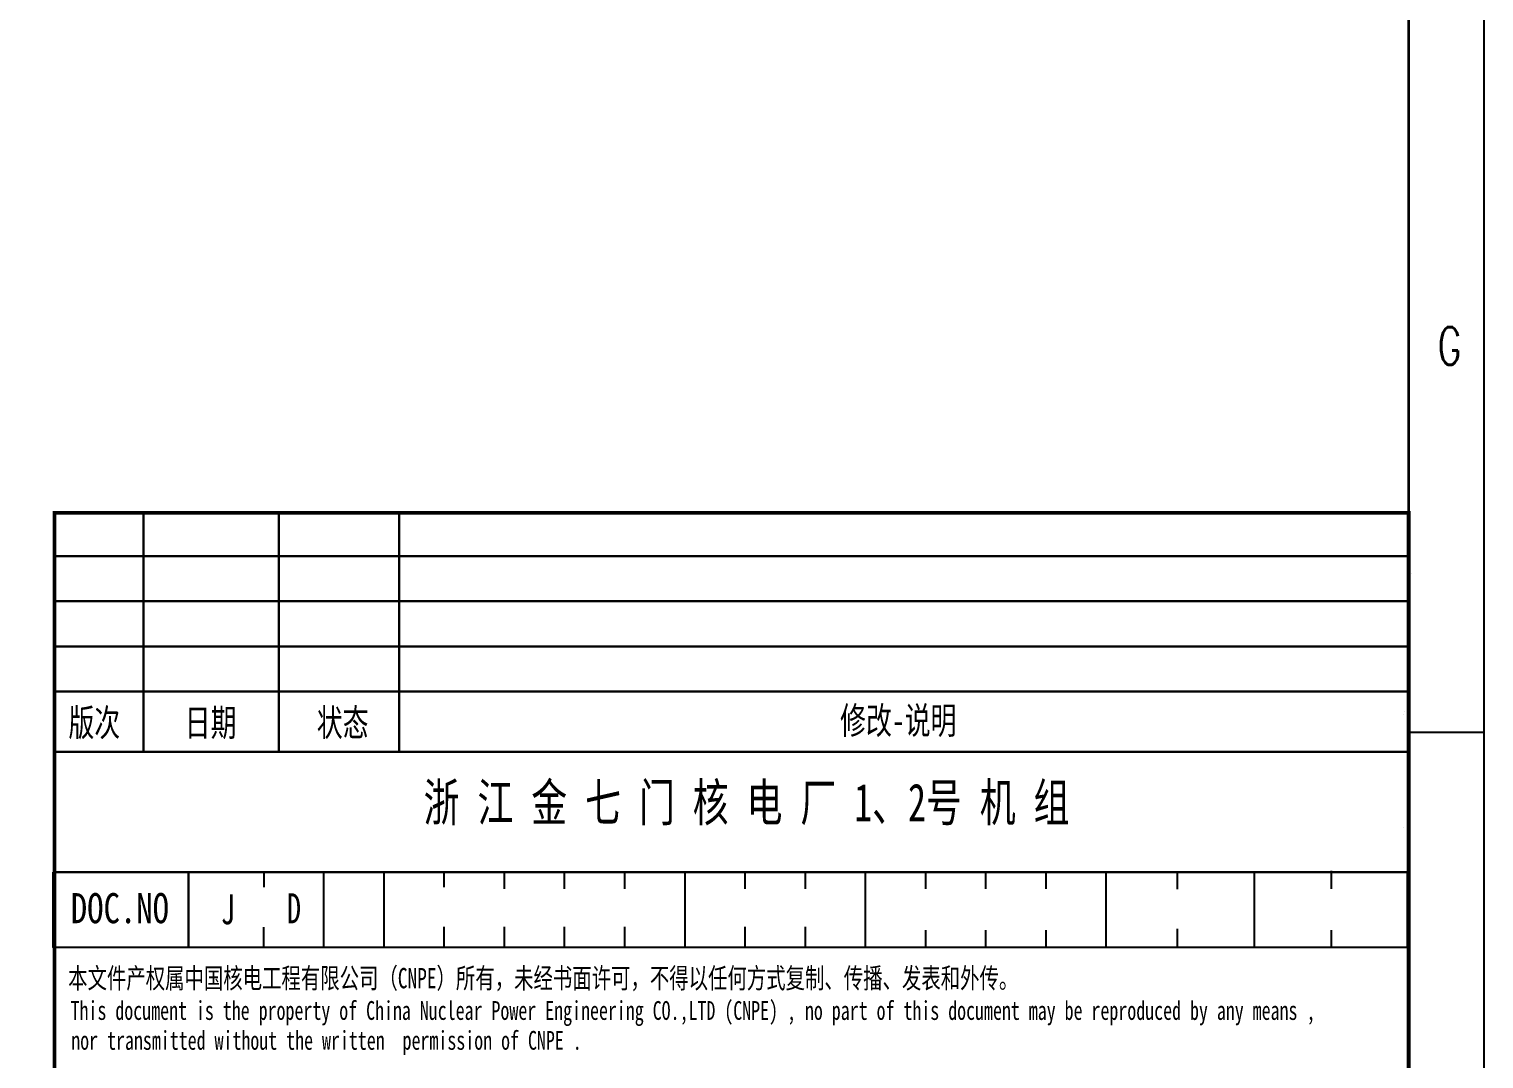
# Model space of a CAD drawing. Header units: inches. Extents: x 6 to 1195, y 7 to 848.
# Drawn here: x 1001.8 to 1195.2, y 76.5 to 213.3 of the extents above; entities that cross this region are included whole.
import ezdxf

# ---------------------------------------------------------------- set-up
doc = ezdxf.new("R2010")
doc.units = ezdxf.units.IN
doc.header["$MEASUREMENT"] = 0
for name, color, linetype in [('1', 7, 'Continuous'), ('BORDER', 7, 'Continuous'), ('内层矩形', 1, 'Continuous'), ('外层矩形', 1, 'Continuous'), ('外部编码', 1, 'Continuous'), ('日期', 1, 'Continuous'), ('版次', 1, 'Continuous'), ('状态', 1, 'Continuous')]:
    doc.layers.add(name, color=color, linetype=linetype)
doc.styles.add('HZ', font='txt_____.ttf', dxfattribs={"width": 0.7, "bigfont": 'HZTXT'})
doc.styles.add('宋体', font='', dxfattribs={"width": 0.7})
doc.styles.get('宋体').set_extended_font_data('SimSun')

# ---------------------------------------------------------------- blocks, each defined once
blk = doc.blocks.new('图签')
at = {"linetype": 'Continuous'}
blk.add_line((-162.2, 84), (-162.2, 74), dxfattribs=at)
at = {"layer": '1'}
for p, q in [((-180, 59.93), (-180, 131.76)), ((0, 60.06), (0, 131.76)), ((-0.72, 105.01), (-0.72, 105.01)), ((-0.72, 105.01), (-0.72, 105.01)), ((-0.72, 105.01), (-0.72, 105.01)), ((-0.72, 105.01), (-0.72, 105.01)), ((-0.53, 105.36), (-0.53, 105.36)), ((-0.53, 105.36), (-0.53, 105.36)), ((-0.53, 105.36), (-0.53, 105.36)), ((-0.53, 105.36), (-0.53, 105.36)), ((-144.2, 74), (-144.2, 84)), ((-136.2, 74), (-136.2, 84)), ((-128.2, 82), (-128.2, 84)), ((-120.2, 81.79), (-120.2, 84)), ((-112.2, 81.76), (-112.2, 84)), ((-104.2, 81.76), (-104.2, 84)), ((-96.2, 74), (-96.2, 84)), ((-88.2, 81.76), (-88.2, 84)), ((-80.2, 81.76), (-80.2, 84)), ((-72.2, 74), (-72.2, 84)), ((-64.2, 81.76), (-64.2, 84)), ((-56.2, 81.76), (-56.2, 84)), ((-48.2, 81.76), (-48.2, 84)), ((-40.2, 74), (-40.2, 84)), ((-30.71, 81.75), (-30.71, 84)), ((-20.51, 73.94), (-20.51, 83.94)), ((-10.26, 81.76), (-10.26, 84.17)), ((-152.2, 83), (-152.2, 83)), ((-152.2, 74), (-152.2, 76.68)), ((-128.2, 74), (-128.2, 76.72)), ((-120.2, 74), (-120.21, 76.72)), ((-112.2, 74), (-112.21, 76.72)), ((-104.2, 74), (-104.2, 76.72)), ((-88.2, 74), (-88.2, 76.72)), ((-80.2, 74), (-80.2, 76.72)), ((-64.2, 74), (-64.2, 76.27)), ((-56.2, 74), (-56.2, 76.27)), ((-48.2, 74), (-48.2, 76.27)), ((-30.71, 74.09), (-30.71, 76.44)), ((-10.26, 74), (-10.26, 76.27)), ((-0.2, 74), (-180.2, 74))]:
    blk.add_line(p, q, dxfattribs=at)
at = {"layer": '1', "color": 7}
for p, q in [((0.34, 123.67), (0.34, 123.67)), ((0.34, 123.67), (0.34, 123.67)), ((0.34, 123.67), (0.34, 123.67)), ((0.34, 123.67), (0.34, 123.67)), ((-0.69, 89.9), (-0.69, 89.9)), ((-0.69, 89.9), (-0.69, 89.9)), ((-0.69, 89.9), (-0.69, 89.9)), ((-0.69, 89.9), (-0.69, 89.9))]:
    blk.add_line(p, q, dxfattribs=at)
at = {"layer": '1', "color": 7, "const_width": 0.5}
blk.add_lwpolyline([(-180, 0), (0, 0), (0, 131.76), (-180, 131.76)], close=True, dxfattribs=at)
at = {"layer": '1', "color": 7, "const_width": 0.3}
for points in [[(-168.2, 132), (-168.2, 100)], [(-150.2, 132), (-150.2, 100)], [(-134.2, 132), (-134.2, 100)], [(-180.2, 126), (-0.2, 126)], [(-180.2, 120), (-0.2, 120)], [(-180.2, 114), (-0.2, 114)], [(-180.2, 108), (-0.2, 108)], [(-180.2, 100), (-0.2, 100)], [(-180.2, 84), (-0.2, 84)], [(-162.2, 84), (-162.2, 74)], [(-180.2, 74), (-0.2, 74)], [(-180, 74), (0, 74)]]:
    blk.add_lwpolyline(points, dxfattribs=at)
at = {"layer": 'BORDER'}
blk.add_line((-152.2, 84), (-152.21, 82), dxfattribs=at)
at = {"linetype": 'Continuous', "attachment_point": 5, "style": '宋体'}
for s, width, insert, char_height in [(' 浙 江 金 七 门 核 电 厂 1、2号 机 组', 163.6991, (-89.21, 92.99), 5), ('J', 5.7748, (-156.96, 79.03), 4), ('D', 6.7601, (-148.19, 79.19), 4)]:
    blk.add_mtext_dynamic_manual_height_columns(s, width=width, gutter_width=1, heights=[0], dxfattribs=dict(at, insert=insert, char_height=char_height))
at = {"layer": '1', "color": 7, "style": '宋体'}
for s, height, width, p in [('修改-说明', 3.6, 0.7, (-75.58, 102.36)), ('版次', 3.6, 0.7, (-178.16, 102.07)), ('日期 ', 3.6, 0.7, (-162.71, 102.07)), ('状态', 3.6, 0.7, (-145.14, 102.07)), ('DOC.NO', 4, 0.8, (-177.85, 77.21))]:
    blk.add_text(s, height=height, dxfattribs=dict(at, width=width)).set_placement(p)
at = {"layer": '1', "color": 7, "ltscale": 0.8, "style": '宋体', "width": 0.7}
for s, height, p in [('本文件产权属中国核电工程有限公司（CNPE）所有，未经书面许可，不得以任何方式复制、传播、发表和外传。', 2.7, (-178.2, 68.56)), ('This document is the property of China Nuclear Power Engineering CO.,LTD (CNPE) , no part of this document may be reproduced by any means ,', 2.5, (-177.88, 64.36)), ('nor transmitted without the written  permission of CNPE .', 2.5, (-177.79, 60.39))]:
    blk.add_text(s, height=height, dxfattribs=at).set_placement(p)
blk = doc.blocks.new('*U4')
blk.add_blockref('图签', (0, 0))

msp = doc.modelspace()

# ---------------------------------------------------------------- linework, layer by layer
at = {"color": 4, "flags": 128}
msp.add_lwpolyline([(1195.21, 848.29), (1195.21, 7.29)], dxfattribs=at)
msp.add_lwpolyline([(31.21, 838.29), (1185.13, 838.29), (1185.13, 17.29), (31.21, 17.29)], close=True)
at = {"flags": 128}
msp.add_lwpolyline([(1185.21, 119.91), (1195.21, 119.91)], dxfattribs=at)
at = {"layer": '内层矩形'}
msp.add_lwpolyline([(31.21, 838.29), (1185.13, 838.29), (1185.21, 17.29), (31.21, 17.29)], close=True, dxfattribs=at)
at = {"layer": '外层矩形'}
msp.add_lwpolyline([(6.21, 848.29), (1195.21, 848.29), (1195.21, 7.29), (6.21, 7.29)], close=True, dxfattribs=at)
at = {"layer": '外部编码'}
msp.add_lwpolyline([(1005.01, 101.29), (1185.01, 101.29), (1185.01, 91.29), (1005.01, 91.29)], close=True, dxfattribs=at)
at = {"layer": '日期'}
msp.add_lwpolyline([(1017.01, 149.05), (1035.01, 149.05), (1035.01, 125.29), (1017.01, 125.29)], close=True, dxfattribs=at)
at = {"layer": '版次'}
msp.add_lwpolyline([(1005.21, 149.05), (1017.01, 149.05), (1017.01, 125.29), (1005.21, 125.29)], close=True, dxfattribs=at)
at = {"layer": '状态'}
msp.add_lwpolyline([(1035.01, 149.05), (1051.01, 149.05), (1051.01, 125.29), (1035.01, 125.29)], close=True, dxfattribs=at)

# ---------------------------------------------------------------- block references
msp.add_blockref('*U4', (1185.21, 17.29))

# ---------------------------------------------------------------- texts
at = {"color": 0, "style": 'HZ', "width": 0.7}
msp.add_text('G', height=5, dxfattribs=at).set_placement((1189.06, 168.72))

doc.saveas('drawing.dxf')
